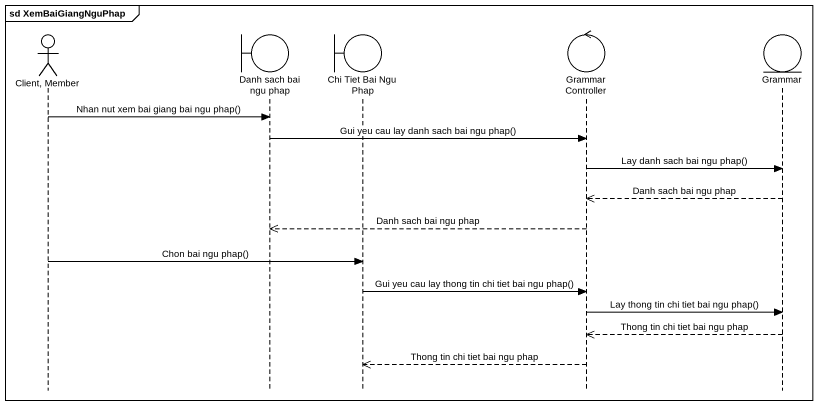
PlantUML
@startuml
mainframe sd XemBaiGiangNguPhap
hide footbox
actor "Client, Member" as Client_Member
boundary "Danh sach bai ngu phap" as Danh_sach_bai_ngu_phap
boundary "Chi Tiet Bai Ngu Phap" as Chi_Tiet_Bai_Ngu_Phap
control "Grammar Controller" as Grammar_Controller
entity Grammar

Client_Member -> Danh_sach_bai_ngu_phap : Nhan nut xem bai giang bai ngu phap()
Danh_sach_bai_ngu_phap -> Grammar_Controller : Gui yeu cau lay danh sach bai ngu phap()
Grammar_Controller -> Grammar : Lay danh sach bai ngu phap()
Grammar -->> Grammar_Controller : Danh sach bai ngu phap
Grammar_Controller -->> Danh_sach_bai_ngu_phap : Danh sach bai ngu phap
Client_Member -> Chi_Tiet_Bai_Ngu_Phap : Chon bai ngu phap()
Chi_Tiet_Bai_Ngu_Phap -> Grammar_Controller : Gui yeu cau lay thong tin chi tiet bai ngu phap()
Grammar_Controller -> Grammar : Lay thong tin chi tiet bai ngu phap()
Grammar -->> Grammar_Controller : Thong tin chi tiet bai ngu phap
Grammar_Controller -->> Chi_Tiet_Bai_Ngu_Phap : Thong tin chi tiet bai ngu phap
@enduml
